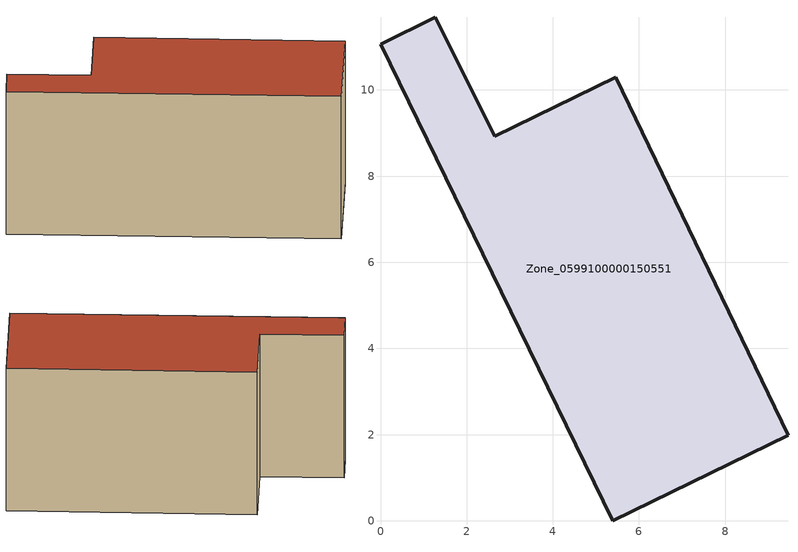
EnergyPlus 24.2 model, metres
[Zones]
Zone_0599100000150551
 floor ground (C_G): 5.39,0 0,11.06 1.27,11.69 2.65,8.92 5.46,10.29 9.46,1.98 z0
 wall outside (C_F): 0,11.06 5.39,0 9.46,1.98 5.46,10.29 2.65,8.92 1.27,11.69 0,11.06 z0:5.84
 roof outside (C_R): 5.46,10.29 2.65,8.92 1.27,11.69 0,11.06 5.39,0 9.46,1.98 z5.84
[BUILDING]
Pand.0599100000150551: North Axis=0; Terrain=City; Loads Convergence Tolerance Value=0.04; Temperature Convergence Tolerance Value=0.4; Solar Distribution=FullExterior; Maximum Number of Warmup Days=25; Minimum Number of Warmup Days=1
[Site:Location]
Rotterdam.The.Hague.AP_ZH_NLD Design_Conditions: Latitude=51.96; Longitude=4.45; Time Zone=1; Elevation=-4.5
[SITE:GROUNDTEMPERATURE:BUILDINGSURFACE]
18, 18, 18, 18, 18, 18, 18, 18, 18, 18, 18, 18
[MATERIAL] Thermal Absorptance=0.9; Solar Absorptance=0.7; Visible Absorptance=0.7
Name | Roughness | Thickness | Conductivity | Density | Specific Heat
G.TC.1946-1964 | MediumSmooth | 0.15 | 1 | 540 | 1210
F.TC.1946-1964 | Rough | 0.3 | 0.857143 | 1920 | 840
R.TC.1946-1964 | MediumRough | 0.2 | 0.235294 | 1500 | 1000
[CONSTRUCTION]
C_G: G.TC.1946-1964
C_F: F.TC.1946-1964
C_R: R.TC.1946-1964
[ZONE]
Zone_0599100000150551: Type=1; Multiplier=1; Ceiling Height=Autocalculate; Volume=Autocalculate; Floor Area=autocalculate; Part of Total Floor Area=Yes
[ZONEINFILTRATION:DESIGNFLOWRATE]
Infil_Zone_0599100000150551: Zone or ZoneList or Space or SpaceList=Zone_0599100000150551; Schedule=AlwaysOn; Design Flow Rate Calculation Method=Flow/Area; Flow Rate per Floor Area=0.003; Constant Term Coefficient=1; Temperature Term Coefficient=0; Velocity Term Coefficient=0; Velocity Squared Term Coefficient=0
[HVACTEMPLATE:ZONE:IDEALLOADSAIRSYSTEM]
Zone_0599100000150551: Maximum Heating Supply Air Temperature=50; Minimum Cooling Supply Air Temperature=13; Maximum Heating Supply Air Humidity Ratio=0.0156; Minimum Cooling Supply Air Humidity Ratio=0.0077; Heating Limit=NoLimit; Cooling Limit=NoLimit; Dehumidification Control Type=ConstantSensibleHeatRatio; Cooling Sensible Heat Ratio=0.7; Dehumidification Setpoint=60; Humidification Control Type=None; Humidification Setpoint=30; Outdoor Air Method=None; Outdoor Air Flow Rate per Person=0.00944; Outdoor Air Flow Rate per Zone Floor Area=0; Outdoor Air Flow Rate per Zone=0; Demand Controlled Ventilation Type=None; Outdoor Air Economizer Type=NoEconomizer; Heat Recovery Type=None; Sensible Heat Recovery Effectiveness=0.7; Latent Heat Recovery Effectiveness=0.65
[ZONECONTROL:THERMOSTAT]
ThermostatControl_Zone_0599100000150551: Zone or ZoneList=Zone_0599100000150551; Control Type Schedule=DualSetpointControlType; Control 1=Thermostat_Zone_0599100000150551; Temperature Difference Between Cutout And Setpoint=0
[THERMOSTATSETPOINT:DUALSETPOINT]
Thermostat_Zone_0599100000150551: Heating Setpoint Temperature Schedule=HeatingSetpoint_Zone_0599100000150551; Cooling Setpoint Temperature Schedule=CoolingSetpoint_Zone_0599100000150551
[SCHEDULE:COMPACT]
HeatingSetpoint_Zone_0599100000150551: Through: 12/31, For: AllDays, Until: 24:00, 21
CoolingSetpoint_Zone_0599100000150551: Through: 12/31, For: AllDays, Until: 24:00, 24
DualSetpointControlType: Through: 12/31, For: AllDays, Until: 24:00, 4
AlwaysOn: Through: 12/31, For: AllDays, Until: 24:00, 1
